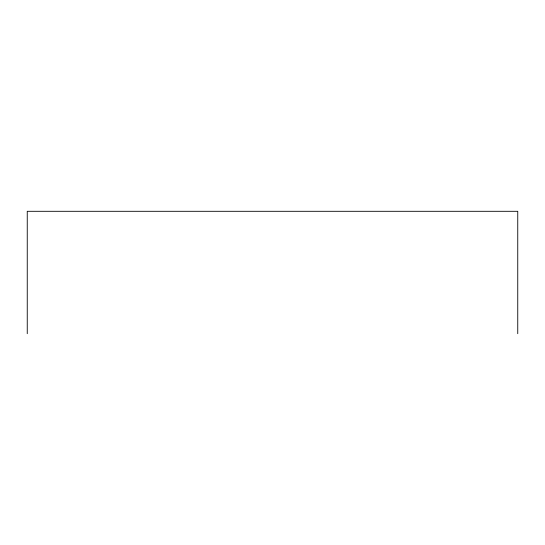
<?xml version="1.0" encoding="UTF-8"?>
<svg xmlns="http://www.w3.org/2000/svg" width="545" height="545" viewBox="0 0 545 545"><rect width="100%" height="100%" fill="white"/><g stroke="black" fill="none" stroke-linecap="round" stroke-linejoin="round"><path stroke-width="0.82" d="M517.75 333.697L517.75 211.303L27.25 211.303L27.25 333.697"/></g></svg>
